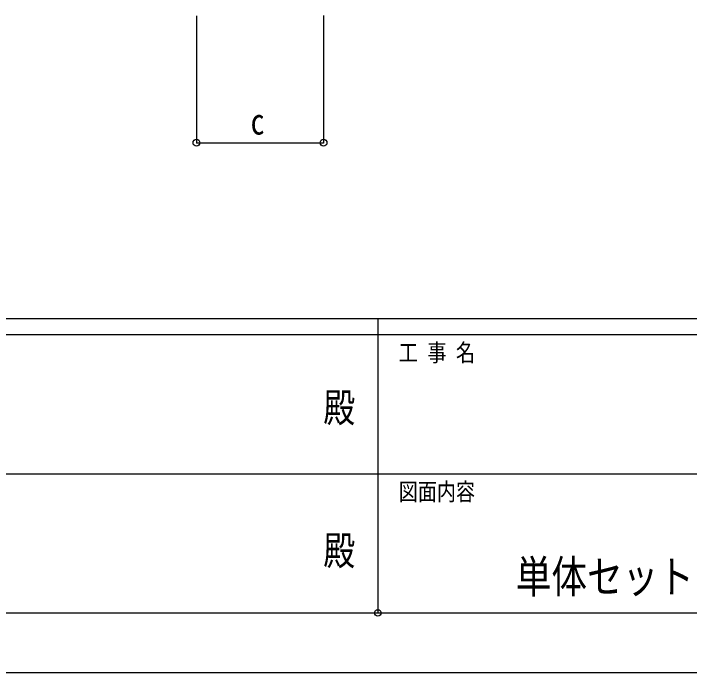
# Model space of a CAD drawing. Units: millimetres, scale not verified. Extents: x -10512 to 10512, y -7425 to 7425.
# Drawn here: x -1159 to 968, y -7425 to -5351 of the extents above; entities that cross this region are included whole.
import ezdxf
from ezdxf.enums import TextEntityAlignment as Align

# ---------------------------------------------------------------- set-up
doc = ezdxf.new("R2010")
doc.units = ezdxf.units.MM
doc.header["$LTSCALE"] = 40
doc.header["$PDMODE"] = 32
doc.header["$PDSIZE"] = 20
for name, color, linetype in [('0-2_USER1', 3, 'Continuous'), ('0-6_YKK_D', 6, 'Continuous'), ('0-7_YKK_ZWAK', 7, 'Continuous')]:
    doc.layers.add(name, color=color, linetype=linetype)
doc.styles.add('ＭＳ ゴシック', font='')
doc.styles.get('ＭＳ ゴシック').set_extended_font_data('MS Gothic')

msp = doc.modelspace()

# ---------------------------------------------------------------- linework, layer by layer
at = {"layer": '0-6_YKK_D'}
for p, q in [((-183.3, -5357.78), (-183.3, -5758.78)), ((-583.3, -5358.78), (-583.3, -5758.78)), ((-583.3, -5757.78), (-183.3, -5757.78))]:
    msp.add_line(p, q, dxfattribs=at)
for centre in [(-583.3, -5757.78), (-183.3, -5757.78)]:
    msp.add_circle(centre, 10.62, dxfattribs=at)
at = {"layer": '0-7_YKK_ZWAK'}
for p, q in [((9737.55, -6312.5), (-9762.45, -6312.5)), ((-12.45, -6312.5), (-12.45, -7237.5)), ((-12.45, -6362.5), (-3262.45, -6362.5)), ((3237.55, -6362.5), (-12.45, -6362.5)), ((-3243.7, -6800), (-12.45, -6800)), ((-12.45, -6800), (3237.55, -6800)), ((-3262.45, -7237.5), (-12.45, -7237.5)), ((-12.45, -7237.5), (3237.55, -7237.5))]:
    msp.add_line(p, q, dxfattribs=at)
msp.add_lwpolyline([(-10512.5, -7425), (10512.5, -7425), (10512.5, 7425), (-10512.5, 7425)], close=True, dxfattribs=at)
msp.add_point((-12.45, -7237.5), dxfattribs=at)

# ---------------------------------------------------------------- texts
at = {"layer": '0-2_USER1', "style": 'ＭＳ ゴシック', "width": 0.8}
msp.add_text('単体セット\u3000着脱式サポート\u3000納まり図', height=102.6, dxfattribs=at).set_placement((421.62, -7205.42), align=Align.BOTTOM_LEFT)
at = {"layer": '0-6_YKK_D', "style": 'ＭＳ ゴシック', "width": 0.8}
msp.add_text('c', height=82.48, dxfattribs=at).set_placement((-413.3, -5756.78), align=Align.BOTTOM_LEFT)
at = {"layer": '0-7_YKK_ZWAK', "style": 'ＭＳ ゴシック', "width": 0.8}
for s, height, p in [('工 事 名', 54.99, (53.17, -6462.5)), ('殿', 91.64, (-184.17, -6664.58)), ('図面内容', 54.99, (53.17, -6900)), ('殿', 91.64, (-184.17, -7114.58))]:
    msp.add_text(s, height=height, dxfattribs=at).set_placement(p, align=Align.BOTTOM_LEFT)

doc.saveas('drawing.dxf')
